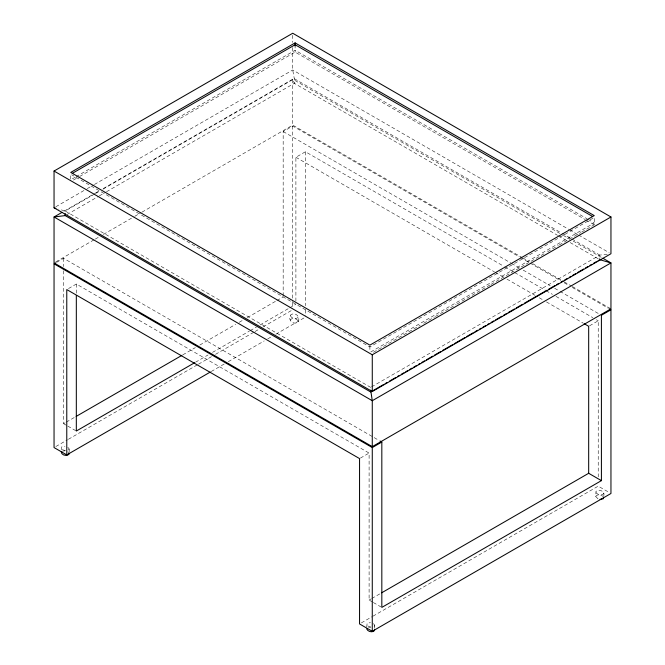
<?xml version="1.0" encoding="UTF-8"?>
<svg xmlns="http://www.w3.org/2000/svg" width="665" height="665" viewBox="0 0 665 665"><rect width="100%" height="100%" fill="white"/><g stroke="black" fill="none" stroke-linecap="round" stroke-linejoin="round"><path stroke-width="0.5" stroke-dasharray="3.33 2.49" d="M61.213 449.806L61.629 446.922L64.954 446.24M67.83 447.262L69.16 448.991L68.163 450.429M290.339 315.684L290.414 315.119C294.545 311.469 300.979 316.291 298.211 321.868C294.612 325.426 287.596 320.912 290.339 315.684C291.395 318.452 296.241 319.607 298.211 317.272L298.286 316.706M290.339 320.281L290.414 319.715C292.384 317.38 297.23 318.535 298.286 321.303M366.714 627.103L367.13 623.296L370.455 622.623M373.331 623.637L374.462 624.776L374.586 625.94L372.874 627.053M598.035 498.85L595.84 496.655L595.915 491.502C598.575 488.484 605.582 491.302 603.787 495.849M595.84 496.655L595.915 496.098C597.652 493.929 601.285 494.91 603.138 496.497M603.787 493.089L603.712 493.654C601.742 495.99 596.904 494.835 595.84 492.067M75.245 177.181L70.756 179.774L70.756 174.263M76.142 176.666L295.11 50.249L587.062 218.802M73.449 180.057L78.827 176.948M79.725 176.433L295.11 52.086L585.258 219.6M55.843 206.757L86.35 189.143M87.248 188.627L93.524 185.003M94.422 184.479L292.725 70L568.7 229.334M63.915 211.279L94.422 193.665M95.319 193.149L99.808 190.564M103.399 188.486L292.725 79.185L559.714 233.332M94.837 193.889L65.187 211.005L58.686 209.134M95.735 193.374L99.326 191.296M102.925 189.217L294.312 78.719L561.177 232.8M66.982 214.562L98.428 196.408M99.326 195.892L105.619 192.26M106.516 191.736L294.312 83.316L557.586 235.319M55.843 261.877L94.422 239.6M95.319 239.084L98.91 237.014M103.399 234.421L133.906 216.807M134.804 216.291L141.08 212.667M141.978 212.143L292.725 125.12L521.958 257.463M56.65 262.326L63.591 258.319L379.125 440.488M283.174 295.867L283.174 131.545L292.725 126.034L519.257 256.823M68.512 288.552L76.325 284.038L369.1 453.073L369.1 600.054L372.491 602.016M295.9 301.145L295.9 157.273L305.451 151.753L503.929 266.349M63.591 270.721L63.591 423.68L65.386 422.641M66.284 422.125L75.245 416.955M182.792 354.861L195.344 347.612M199.824 345.027L235.676 324.329M239.259 322.259L242.841 320.189M247.322 317.604L276.008 301.046M276.898 300.53L283.174 296.906M195.527 362.209L208.07 354.96M212.551 352.375L249.3 331.162M250.198 330.646L256.466 327.022M260.057 324.952L288.735 308.394M289.632 307.878L295.9 304.254M55.843 446.531L67.506 439.789M68.404 439.274L197.613 364.678M198.511 364.162L211.969 356.39M215.56 354.32L254.138 332.043M255.036 331.527L259.525 328.934M263.107 326.864L291.827 310.281M211.237 371.511L224.695 363.738M228.286 361.669L264.18 340.946M267.762 338.876L271.353 336.798M275.842 334.212L304.553 317.637M370.787 351.96L594.244 222.95L587.96 219.317M373.481 352.242L420.147 325.301M423.738 323.232L434.503 317.014M435.4 316.49L456.04 304.578M456.938 304.063L490.147 284.886M491.044 284.371L525.142 264.687M526.04 264.163L543.987 253.806M547.578 251.727L558.351 245.51M559.248 244.994L580.786 232.559M581.684 232.043L594.244 224.787L594.244 217.438L369.89 346.964L71.654 174.779M371.585 386.872L599.813 255.102L607.918 254.105M360.422 458.085L369.1 453.073M589.547 325.8L598.226 320.788L598.226 476.847M369.1 600.054L370.887 599.024M371.785 598.508L380.746 593.33M361.344 622.906L372.109 616.688M373.007 616.172L598.226 486.148L609.256 492.516M62.211 451.128L64.954 450.837M368.501 627.261L370.455 627.22M65.419 450.72L62.543 449.706L61.213 447.969M370.92 627.103L368.044 626.081L366.714 624.352M586.164 220.123L594.244 224.787M569.597 229.849L577.694 234.521M578.592 235.044L609.157 252.683M562.075 233.315L571.06 238.502M571.958 239.018L599.813 255.102L599.813 259.699M563.305 235.402L569.597 239.034M573.197 241.112L601.966 257.721M558.484 235.834L566.572 240.506M570.163 242.575L598.916 259.175M522.856 257.978L529.149 261.619M532.74 263.689L563.305 281.337M564.203 281.86L571.401 286.008M572.299 286.524L610.952 308.843M520.155 257.347L529.149 262.534M530.047 263.049L560.612 280.697M564.203 282.775L568.7 285.368M572.299 287.446L608.259 308.203M283.174 131.545L510.612 262.858M511.51 263.373L519.598 268.045M523.197 270.123L550.163 285.692M554.66 288.286L559.157 290.879M560.055 291.403L599.606 314.237M504.826 266.865L513.804 272.051M514.702 272.567L545.234 290.198M546.131 290.713L552.424 294.346M556.015 296.415L592.831 317.679M596.43 319.749L598.226 320.788M295.9 157.273L494.378 271.86M495.275 272.376L503.355 277.039M506.954 279.117L535.691 295.709M539.282 297.779L542.873 299.857M546.464 301.927L583.288 323.19M370.688 387.387L65.187 211.005L65.187 213.764M63.591 423.68L66.99 425.642M67.838 426.124L76.325 431.028M373.339 602.507L380.978 606.921M67.83 451.851L68.512 452.4M374.661 625.374L374.661 628.134M369.89 346.149L369.89 351.561M305.451 151.753L305.451 305.759M305.451 309.89L305.451 316.083M295.11 44.73L295.11 52.086M292.725 35.295L292.725 42.435M292.725 47.539L292.725 70L294.312 78.719L294.312 83.316L292.725 79.185L292.725 125.12M292.725 126.034L292.725 301.511M292.725 302.542L292.725 308.735M76.325 284.038L76.325 293.356M69.16 448.991L69.16 451.751M63.591 258.319L63.591 266.59"/><path stroke-width="1" d="M61.629 451.51L61.288 452C61.346 455.267 67.157 456.581 69.085 454.153L68.96 452.99M54.048 171.046L292.725 33.25L610.952 216.981L610.952 253.722L372.275 391.519L54.048 207.796L54.048 171.046L372.275 354.778L610.952 216.981M295.11 42.893L70.756 172.426L369.89 345.127L594.244 215.601L295.11 42.893L295.11 45.96M72.552 173.224L295.11 44.73L592.449 216.399M62.119 212.318L54.048 216.981L54.048 262.916L372.275 446.639L610.952 308.843L610.952 262.916L602.864 258.244M210.34 372.026L66.774 454.91L54.048 447.562L54.048 263.83L55.785 262.833M76.142 416.431L181.902 355.376M194.629 362.724L76.325 431.028L76.325 295.426M383.264 384.719L370.688 391.984L65.187 215.601L54.048 216.981L372.275 400.712L610.952 262.916L599.813 259.699L598.018 260.738M385.068 383.68L386.864 382.641M389.557 381.087L395.85 377.454M397.645 376.415L399.441 375.384M401.236 374.345L403.938 372.791M405.733 371.752L407.529 370.713M409.324 369.674L412.017 368.119M413.821 367.08L416.514 365.526M418.31 364.487L420.105 363.447M421.901 362.408L424.603 360.854M426.398 359.815L432.691 356.191M434.486 355.152L440.77 351.519M442.574 350.48L452.458 344.778M454.253 343.738L465.035 337.512M466.83 336.473L473.123 332.841M474.918 331.802L477.611 330.247M479.407 329.208L481.211 328.178M483.006 327.138L485.699 325.576M487.495 324.545L489.29 323.506M491.094 322.467L493.787 320.912M495.583 319.873L501.876 316.241M503.671 315.202L506.364 313.647M508.16 312.608L514.452 308.976M516.248 307.945L522.54 304.312M524.336 303.273L546.805 290.306M548.6 289.267L554.884 285.634M556.688 284.595L558.484 283.556M561.177 282.002L562.972 280.963M564.768 279.932L567.469 278.369M569.265 277.338L571.06 276.299M572.856 275.26L575.558 273.706M577.353 272.667L583.637 269.034M585.441 267.995L588.134 266.441M589.93 265.401L591.725 264.362M593.521 263.332L596.222 261.769M54.048 263.83L372.275 447.562L381.826 442.05L381.826 607.411L601.409 480.637L601.409 315.276L610.952 309.765L610.952 493.496L372.275 631.293L359.549 623.945L359.549 458.584L66.774 289.558L66.774 454.91M381.644 592.814L588.675 473.289L601.409 480.637M600.046 499.407L603.371 498.733L603.587 497.088M54.048 207.796L55.902 208.328M609.157 308.726L610.952 309.765M584.186 323.705L588.675 326.299L588.675 473.289M380.031 441.011L381.826 442.05M374.462 629.373L374.586 630.528C372.616 632.864 367.77 631.708 366.714 628.94M372.275 354.778L372.275 391.519M372.275 446.639L372.275 400.712L370.688 390.147M372.275 447.562L372.275 631.293M65.187 213.764L65.187 215.601"/></g></svg>
